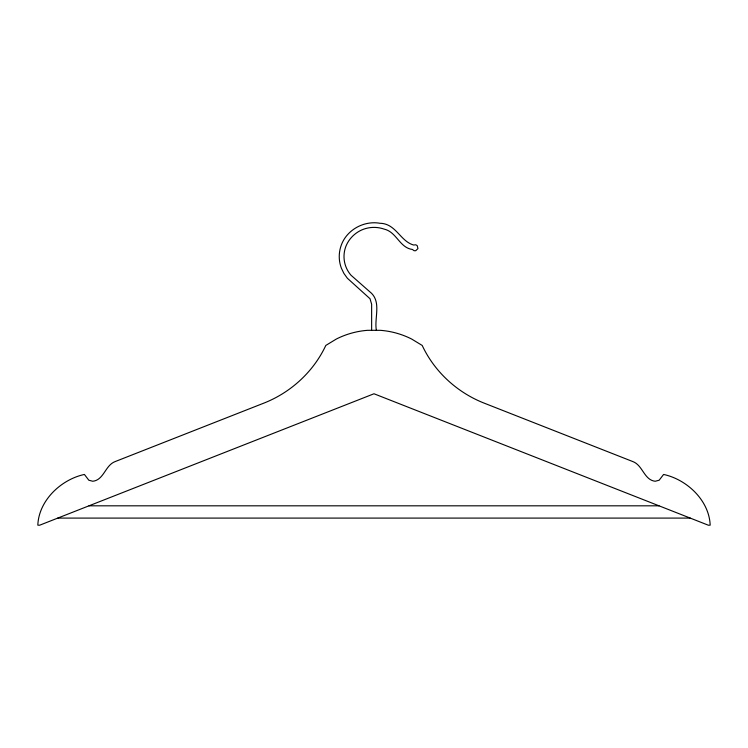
<?xml version="1.0" encoding="UTF-8"?>
<svg xmlns="http://www.w3.org/2000/svg" width="748" height="748" viewBox="0 0 748 748"><rect width="100%" height="100%" fill="white"/><g stroke="black" fill="none" stroke-linecap="round" stroke-linejoin="round"><path stroke-width="1.12" d="M371.634 330.307L367.492 330.326A83.187 83.187 0 0 0 336.385 339.012L325.801 345.445C313.599 371.578 291.066 392.289 264.334 402.938L115.08 461.61C105.131 465.35 103.963 480.02 92.789 481.254L88.834 480.225L84.402 474.447C61.027 479.496 38.793 500.459 37.821 525.161L39.616 525.227L374 393.766L708.384 525.227L710.179 525.161C709.207 500.459 686.973 479.496 663.598 474.447L659.166 480.225L655.211 481.254C644.037 480.02 642.869 465.35 632.92 461.61L483.666 402.938C456.935 392.289 434.401 371.578 422.199 345.445L411.615 339.022A83.187 83.187 0 0 0 380.508 330.336L371.634 330.307L371.634 304.212L370.017 298.733L347.371 278.247L343.902 273.422L341.34 268.093A32.875 32.875 0 0 1 341.34 244.989C346.96 229.692 364.117 220.398 380.031 223.287C395.982 223.512 400.302 241.389 413.681 245.026L415.766 244.792L417.178 245.596L417.973 248.57L415.72 250.72L414.083 250.711L412.419 249.467C399.61 247.84 396.664 231.983 384.257 229.15A30.818 30.818 0 0 0 363.743 229.15C355.627 232.086 348.905 238.5 345.81 246.569A28.377 28.377 0 0 0 345.81 266.512A28.63 28.63 0 0 0 350.952 275.18L371.55 293.319C381.19 303.005 374.196 318.461 376.366 330.307M88.993 505.816L659.007 505.816M57.755 518.093L690.245 518.093"/></g></svg>
